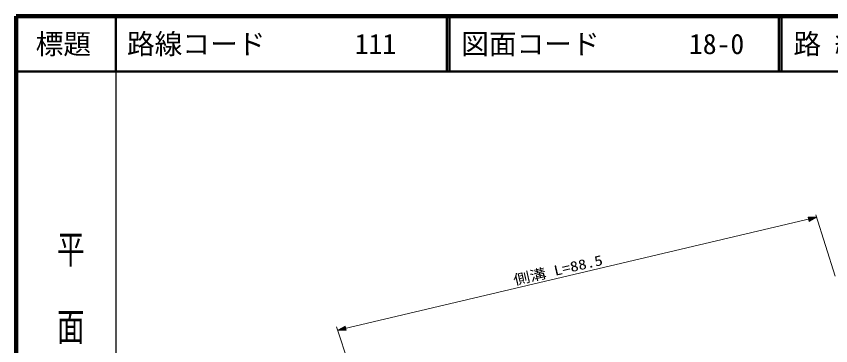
# Model space of a CAD drawing. Units: millimetres, scale not verified. Extents: x -625 to 645140, y -85230 to 274770.
# Drawn here: x 5140 to 152264, y 215222 to 274770 of the extents above; entities that cross this region are included whole.
import ezdxf
from ezdxf.enums import TextEntityAlignment as Align

# ---------------------------------------------------------------- set-up
doc = ezdxf.new("R2010")
doc.units = ezdxf.units.MM
doc.header["$LTSCALE"] = 1000
for name, color, linetype, lineweight in [('M-TTL', 2, 'Continuous', 140), ('M-TTL-BAND', 7, 'Continuous', 25), ('M-TTL-LINE', 7, 'Continuous', 50), ('S-BGD-HTXT', 6, 'Continuous', 13)]:
    doc.layers.add(name, color=color, linetype=linetype, lineweight=lineweight)
doc.layers.add('M-TTL-TXT', color=7, linetype='Continuous')
doc.styles.add('@ＭＳ ゴシック', font='')
doc.styles.add('ＭＳ ゴシック', font='')
doc.styles.get('@ＭＳ ゴシック').set_extended_font_data('@MS Gothic')
doc.styles.get('ＭＳ ゴシック').set_extended_font_data('MS Gothic')

msp = doc.modelspace()

# ---------------------------------------------------------------- linework, layer by layer
at = {"layer": 'M-TTL'}
for p, q in [((5140, 274770), (5140, -85230)), ((645140, 274770), (5140, 274770))]:
    msp.add_line(p, q, dxfattribs=at)
at = {"layer": 'M-TTL-BAND'}
msp.add_line((23140, 264770), (23140, -85230), dxfattribs=at)
at = {"layer": 'M-TTL-LINE'}
for p, q in [((23140, 274770), (23140, 264770)), ((82890, 274770), (82890, 264770)), ((83390, 274770), (83390, 264770)), ((142890, 274770), (142890, 264770)), ((143390, 274770), (143390, 264770)), ((5140, 264770), (645140, 264770))]:
    msp.add_line(p, q, dxfattribs=at)
at = {"layer": 'S-BGD-HTXT'}
for p, q in [((63197, 218031), (149729, 238445)), ((149595, 238867), (153087, 227818)), ((62992, 218663), (67600, 204493))]:
    msp.add_line(p, q, dxfattribs=at)
for points in [[(149729, 238445), (148183, 238429), (148372, 237703)], [(149431, 238368), (148435, 237836), (148302, 238344)], [(149286, 238330), (148475, 237904), (148371, 238304)], [(149137, 238291), (148515, 237973), (148439, 238263)], [(148992, 238253), (148555, 238042), (148508, 238223)], [(63197, 218031), (64743, 218039), (64558, 218765)], [(63495, 218107), (64495, 218633), (64625, 218124)], [(63641, 218144), (64454, 218565), (64556, 218165)], [(63789, 218182), (64414, 218496), (64488, 218206)], [(63935, 218219), (64373, 218428), (64419, 218246)]]:
    msp.add_lwpolyline(points, close=True, dxfattribs=at)
for points in [[(149580, 238406), (148394, 237767), (148233, 238384), (149576, 238405)], [(148586, 238147), (148844, 238214), (148595, 238110), (148576, 238183), (148844, 238214)], [(63346, 218069), (64535, 218701), (64693, 218084), (63350, 218070)], [(64342, 218323), (64084, 218257), (64332, 218359), (64351, 218287), (64084, 218257)]]:
    msp.add_lwpolyline(points, dxfattribs=at)

# ---------------------------------------------------------------- texts
at = {"layer": 'M-TTL-BAND', "style": '@ＭＳ ゴシック', "width": 1.4}
msp.add_text('平  面  図', height=3666, rotation=270, dxfattribs=at).set_placement((14917, 201244), align=Align.MIDDLE_RIGHT)
at = {"layer": 'M-TTL-TXT', "style": 'ＭＳ ゴシック'}
msp.add_text('標題', height=3666, dxfattribs=at).set_placement((13640, 269770), align=Align.MIDDLE_CENTER)
for s, p in [('路線コード', (25140, 269770)), ('111', (66282, 269770)), ('図面コード', (85520, 269770)), ('18-0', (126661, 269770)), ('路 線 名', (145520, 269770))]:
    msp.add_text(s, height=3666, dxfattribs=at).set_placement(p, align=Align.MIDDLE_LEFT)
at = {"layer": 'S-BGD-HTXT', "style": 'ＭＳ ゴシック', "width": 1.2}
msp.add_text('側溝 L=88.5', height=1833, rotation=13, dxfattribs=at).set_placement((95305, 225627), align=Align.BOTTOM_LEFT)

doc.saveas('drawing.dxf')
